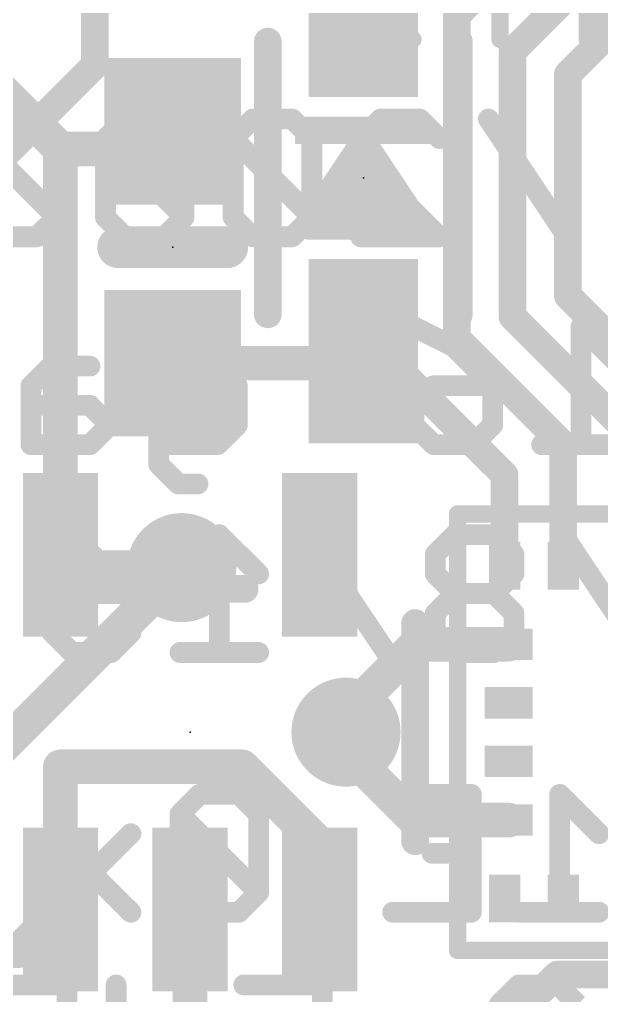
# Model space of a CAD drawing. Extents: x -0.1 to 25.5, y -0.1 to 17.9.
# Drawn here: x 6.12 to 10.38, y 6.2 to 13.35 of the extents above; entities that cross this region are included whole.
import ezdxf

# ---------------------------------------------------------------- set-up
doc = ezdxf.new("R2010")
doc.units = 0
for name, color, linetype in [('1', 12, 'CONTINUOUS'), ('16', 5, 'CONTINUOUS'), ('18', 110, 'CONTINUOUS'), ('21', 40, 'CONTINUOUS'), ('22', 6, 'CONTINUOUS'), ('23', 40, 'CONTINUOUS')]:
    doc.layers.add(name, color=color, linetype=linetype)

# ---------------------------------------------------------------- blocks, each defined once
blk = doc.blocks.new('RECT')
blk.add_solid([(-0.5, -0.5), (0.5, -0.5), (-0.5, 0.5), (0.5, 0.5)])
blk = doc.blocks.new('ROUNDV')
at = {"const_width": 0.5}
blk.add_lwpolyline([(0, -0.25, 1), (0, 0.25, 1), (0, -0.25)], format="xyb", dxfattribs=at)

msp = doc.modelspace()

# ---------------------------------------------------------------- linework, layer by layer
at = {"layer": '1'}
for points, const_width in [([(9.7282, 13.1199), (11.8483, 15.24)], 0.2032), ([(10.16, 14.224), (9.3218, 13.3858)], 0.2032), ([(10.1346, 12.9516), (11.1784, 13.9954)], 0.2032), ([(9.3218, 11.0162), (9.3218, 13.3858)], 0.2032), ([(6.416, 12.4045), (5.5245, 13.296)], 0.254), ([(9.7282, 11.176), (9.7282, 13.1199)], 0.2032), ([(10.1346, 11.3284), (10.1346, 12.9516)], 0.2032), ([(7.239, 12.534), (7.1095, 12.4045)], 0.254), ([(6.416, 12.4045), (6.416, 9.4615)], 0.254), ([(7.1095, 12.4045), (6.416, 12.4045)], 0.254), ([(10.9718, 10.4912), (10.1346, 11.3284)], 0.2032), ([(10.531, 10.3732), (9.7282, 11.176)], 0.2032), ([(10.101, 10.237), (9.3218, 11.0162)], 0.2032), ([(8.636, 10.922), (8.636, 10.541)], 0.2032), ([(8.636, 10.922), (8.763, 10.922)], 0.2032), ([(9.671, 10.014), (8.763, 10.922)], 0.2032), ([(7.239, 10.834), (8.343, 10.834)], 0.254), ([(8.343, 10.834), (8.636, 10.541)], 0.254), ([(10.101, 9.348), (10.101, 10.237)], 0.2032), ([(9.671, 9.348), (9.671, 10.014)], 0.2032), ([(6.4494, 9.4281), (6.416, 9.4615)], 0.254), ([(6.416, 9.4281), (6.4494, 9.4281)], 0.254), ([(6.543, 9.3345), (6.4494, 9.4281)], 0.254), ([(7.305, 9.3345), (6.543, 9.3345)], 0.254), ([(9.027, 8.773), (8.509, 8.255)], 0.254), ([(9.701, 8.773), (9.027, 8.773)], 0.254), ([(8.509, 8.255), (8.509, 8.128)], 0.254), ([(8.509, 7.991), (8.509, 8.128)], 0.254), ([(9.017, 7.483), (8.509, 7.991)], 0.254), ([(6.416, 6.8279), (6.416, 7.874)], 0.254), ([(6.416, 7.874), (7.747, 7.874)], 0.254), ([(7.747, 7.874), (8.316, 7.305)], 0.254), ([(9.701, 7.483), (9.017, 7.483)], 0.254), ([(8.316, 7.305), (8.316, 6.8279)], 0.254), ([(6.416, 6.8279), (6.1144, 6.5263)], 0.254), ([(7.366, 6.8279), (7.366, 5.6905)], 0.254), ([(6.1144, 6.5263), (2.9235, 6.5263)], 0.254), ([(10.0575, 6.35), (9.359, 5.6515)], 0.2032), ([(10.668, 6.35), (10.0575, 6.35)], 0.2032)]:
    msp.add_lwpolyline(points, dxfattribs=dict(at, const_width=const_width))
for points, const_width in [([(9.3726, 13.3858, 1), (9.271, 13.3858)], 0.1016), ([(9.2859, 13.4217, 1), (9.3577, 13.3499)], 0.1016), ([(9.779, 13.1199, 1), (9.6774, 13.1199)], 0.1016), ([(9.6923, 13.1558, 1), (9.7641, 13.084)], 0.1016), ([(10.1854, 12.9516, 1), (10.0838, 12.9516)], 0.1016), ([(10.0987, 12.9875, 1), (10.1705, 12.9156)], 0.1016), ([(7.2839, 12.4891, 1), (7.1941, 12.5789)], 0.127), ([(6.4795, 12.4045, 1), (6.3525, 12.4045)], 0.127), ([(6.416, 12.468, 1), (6.416, 12.341)], 0.127), ([(7.1095, 12.341, 1), (7.1095, 12.468)], 0.127), ([(6.3711, 12.3596, 1), (6.4609, 12.4494)], 0.127), ([(7.0646, 12.4494, 1), (7.1544, 12.3596)], 0.127), ([(10.1705, 11.3643, 1), (10.0987, 11.2925)], 0.1016), ([(10.0838, 11.3284, 1), (10.1854, 11.3284)], 0.1016), ([(9.7641, 11.2119, 1), (9.6923, 11.1401)], 0.1016), ([(9.6774, 11.176, 1), (9.779, 11.176)], 0.1016), ([(9.3577, 11.0521, 1), (9.2859, 10.9803)], 0.1016), ([(8.6868, 10.922, 1), (8.5852, 10.922)], 0.1016), ([(8.636, 10.9728, 1), (8.636, 10.8712)], 0.1016), ([(8.7989, 10.9579, 1), (8.7271, 10.8861)], 0.1016), ([(8.763, 10.8712, 1), (8.763, 10.9728)], 0.1016), ([(9.271, 11.0162, 1), (9.3726, 11.0162)], 0.1016), ([(7.239, 10.8975, 1), (7.239, 10.7705)], 0.127), ([(8.3879, 10.8789, 1), (8.2981, 10.7891)], 0.127), ([(8.343, 10.7705, 1), (8.343, 10.8975)], 0.127), ([(8.5911, 10.4961, 1), (8.6809, 10.5859)], 0.127), ([(8.5852, 10.541, 1), (8.6868, 10.541)], 0.1016), ([(10.1518, 10.237, 1), (10.0502, 10.237)], 0.1016), ([(10.0651, 10.2011, 1), (10.1369, 10.2729)], 0.1016), ([(9.7218, 10.014, 1), (9.6202, 10.014)], 0.1016), ([(9.6351, 9.9781, 1), (9.7069, 10.0499)], 0.1016), ([(6.4609, 9.5064, 1), (6.3711, 9.4166)], 0.127), ([(6.416, 9.4916, 1), (6.416, 9.3646)], 0.127), ([(6.3525, 9.4615, 1), (6.4795, 9.4615)], 0.127), ([(6.4943, 9.473, 1), (6.4045, 9.3832)], 0.127), ([(6.4045, 9.3832, 1), (6.4943, 9.473)], 0.127), ([(6.4494, 9.3646, 1), (6.4494, 9.4916)], 0.127), ([(6.543, 9.398, 1), (6.543, 9.271)], 0.127), ([(7.305, 9.271, 1), (7.305, 9.398)], 0.127), ([(6.4981, 9.2896, 1), (6.5879, 9.3794)], 0.127), ([(9.6202, 9.348, 1), (9.7218, 9.348)], 0.1016), ([(10.0502, 9.348, 1), (10.1518, 9.348)], 0.1016), ([(9.027, 8.8365, 1), (9.027, 8.7095)], 0.127), ([(9.0719, 8.7281, 1), (8.9821, 8.8179)], 0.127), ([(9.701, 8.7095, 1), (9.701, 8.8365)], 0.127), ([(8.5725, 8.255, 1), (8.4455, 8.255)], 0.127), ([(8.4641, 8.2999, 1), (8.5539, 8.2101)], 0.127), ([(8.5725, 8.128, 1), (8.4455, 8.128)], 0.127), ([(8.4455, 8.128, 1), (8.5725, 8.128)], 0.127), ([(8.5539, 8.0359, 1), (8.4641, 7.9461)], 0.127), ([(8.4455, 7.991, 1), (8.5725, 7.991)], 0.127), ([(6.4795, 7.874, 1), (6.3525, 7.874)], 0.127), ([(6.416, 7.9375, 1), (6.416, 7.8105)], 0.127), ([(7.7919, 7.9189, 1), (7.7021, 7.8291)], 0.127), ([(7.747, 7.8105, 1), (7.747, 7.9375)], 0.127), ([(9.017, 7.5465, 1), (9.017, 7.4195)], 0.127), ([(8.9721, 7.4381, 1), (9.0619, 7.5279)], 0.127), ([(9.701, 7.4195, 1), (9.701, 7.5465)], 0.127), ([(8.3795, 7.305, 1), (8.2525, 7.305)], 0.127), ([(8.2711, 7.2601, 1), (8.3609, 7.3499)], 0.127), ([(6.4609, 6.783, 1), (6.3711, 6.8728)], 0.127), ([(7.4295, 6.8279, 1), (7.3025, 6.8279)], 0.127), ([(6.3525, 6.8279, 1), (6.4795, 6.8279)], 0.127), ([(8.2525, 6.8279, 1), (8.3795, 6.8279)], 0.127), ([(6.0695, 6.5712, 1), (6.1593, 6.4814)], 0.127), ([(6.1144, 6.4628, 1), (6.1144, 6.5898)], 0.127), ([(10.0575, 6.4008, 1), (10.0575, 6.2992)], 0.1016), ([(10.0934, 6.3141, 1), (10.0216, 6.3859)], 0.1016)]:
    msp.add_lwpolyline(points, format="xyb", dxfattribs=dict(at, const_width=const_width))
at = {"layer": '16'}
for points, const_width in [([(6.6675, 13.7795), (6.6675, 13.0175)], 0.2032), ([(6.6675, 13.0175), (3.6195, 9.9695)], 0.2032), ([(5.08, 7.1095), (7.305, 9.3345)], 0.254)]:
    msp.add_lwpolyline(points, dxfattribs=dict(at, const_width=const_width))
for points, const_width in [([(6.7034, 12.9816, 1), (6.6316, 13.0534)], 0.1016), ([(6.6167, 13.0175, 1), (6.7183, 13.0175)], 0.1016), ([(7.3499, 9.2896, 1), (7.2601, 9.3794)], 0.127)]:
    msp.add_lwpolyline(points, format="xyb", dxfattribs=dict(at, const_width=const_width))
at = {"layer": '21'}
for points, const_width in [([(7.936, 11.192), (7.936, 13.192)], 0.2032), ([(9.336, 13.192), (9.336, 11.192)], 0.2032), ([(8.236, 11.842), (8.636, 12.442)], 0.2032), ([(8.636, 12.442), (9.036, 11.842)], 0.2032), ([(8.436, 11.992), (8.636, 12.292)], 0.2032), ([(8.636, 12.292), (8.836, 11.992)], 0.2032), ([(8.5693, 12.192), (8.7027, 12.192)], 0.2032), ([(8.836, 11.992), (8.436, 11.992)], 0.2032), ([(9.036, 11.842), (8.236, 11.842)], 0.2032), ([(6.839, 11.684), (7.639, 11.684)], 0.3048), ([(9.326, 6.528), (9.326, 9.728)], 0.127), ([(9.326, 9.728), (13.026, 9.728)], 0.127), ([(6.966, 9.178), (7.766, 9.178)], 0.2032), ([(9.016, 8.928), (9.016, 7.328)], 0.2032), ([(13.026, 6.528), (9.326, 6.528)], 0.127)]:
    msp.add_lwpolyline(points, dxfattribs=dict(at, const_width=const_width))
for points, const_width in [([(7.9868, 13.192, 1), (7.8852, 13.192)], 0.1016), ([(9.3868, 13.192, 1), (9.2852, 13.192)], 0.1016), ([(8.6783, 12.4702, 1), (8.5937, 12.4138)], 0.1016), ([(8.6783, 12.4138, 1), (8.5937, 12.4702)], 0.1016), ([(8.6783, 12.3202, 1), (8.5937, 12.2638)], 0.1016), ([(8.6783, 12.2638, 1), (8.5937, 12.3202)], 0.1016), ([(8.5693, 12.2428, 1), (8.5693, 12.1412)], 0.1016), ([(8.7027, 12.1412, 1), (8.7027, 12.2428)], 0.1016), ([(8.436, 12.0428, 1), (8.436, 11.9412)], 0.1016), ([(8.3937, 12.0202, 1), (8.4783, 11.9638)], 0.1016), ([(8.7937, 11.9638, 1), (8.8783, 12.0202)], 0.1016), ([(8.836, 11.9412, 1), (8.836, 12.0428)], 0.1016), ([(8.236, 11.8928, 1), (8.236, 11.7912)], 0.1016), ([(8.1937, 11.8702, 1), (8.2783, 11.8138)], 0.1016), ([(8.9937, 11.8138, 1), (9.0783, 11.8702)], 0.1016), ([(9.036, 11.7912, 1), (9.036, 11.8928)], 0.1016), ([(6.839, 11.7602, 1), (6.839, 11.6078)], 0.1524), ([(7.639, 11.6078, 1), (7.639, 11.7602)], 0.1524), ([(7.8852, 11.192, 1), (7.9868, 11.192)], 0.1016), ([(9.2852, 11.192, 1), (9.3868, 11.192)], 0.1016), ([(9.326, 9.7598, 1), (9.326, 9.6962)], 0.0635), ([(9.3578, 9.728, 1), (9.2942, 9.728)], 0.0635), ([(6.966, 9.2288, 1), (6.966, 9.1272)], 0.1016), ([(7.766, 9.1272, 1), (7.766, 9.2288)], 0.1016), ([(9.0668, 8.928, 1), (8.9652, 8.928)], 0.1016), ([(8.9652, 7.328, 1), (9.0668, 7.328)], 0.1016), ([(9.326, 6.5598, 1), (9.326, 6.4963)], 0.0635), ([(9.2942, 6.528, 1), (9.3578, 6.528)], 0.0635)]:
    msp.add_lwpolyline(points, format="xyb", dxfattribs=dict(at, const_width=const_width))
at = {"layer": '22'}
for points, const_width in [([(9.6383, 13.208), (9.6383, 14.0978)], 0.127), ([(10.8704, 14.0978), (10.2773, 13.208)], 0.127), ([(10.2773, 13.208), (10.2773, 14.0978)], 0.127), ([(8.9994, 13.208), (8.4062, 13.8012)], 0.127), ([(8.4062, 13.208), (8.9994, 13.208)], 0.127), ([(6.243, 12.6245), (5.9549, 12.6245)], 0.1524), ([(6.387, 12.4805), (6.243, 12.6245)], 0.1524), ([(6.8904, 12.6245), (6.7463, 12.4805)], 0.1524), ([(7.1785, 12.6245), (6.8904, 12.6245)], 0.1524), ([(7.3225, 12.4805), (7.1785, 12.6245)], 0.1524), ([(7.8259, 12.6245), (7.6818, 12.4805)], 0.1524), ([(8.114, 12.6245), (7.8259, 12.6245)], 0.1524), ([(8.2581, 12.4805), (8.114, 12.6245)], 0.1524), ([(8.6174, 12.4805), (8.7614, 12.6245)], 0.1524), ([(8.7614, 12.6245), (9.0495, 12.6245)], 0.1524), ([(9.0495, 12.6245), (9.1936, 12.4805)], 0.1524), ([(10.1291, 11.7602), (9.5529, 12.6245)], 0.1524), ([(6.387, 11.9043), (5.8108, 12.4805)], 0.1524), ([(6.387, 11.9043), (6.387, 12.4805)], 0.1524), ([(6.7463, 12.4805), (6.7463, 11.9043)], 0.1524), ([(7.3225, 11.9043), (6.7463, 12.4805)], 0.1524), ([(7.3225, 11.9043), (7.3225, 12.4805)], 0.1524), ([(7.6818, 12.4805), (7.6818, 11.9043)], 0.1524), ([(8.2581, 11.9043), (7.6818, 12.4805)], 0.1524), ([(8.2581, 11.9043), (8.2581, 12.4805)], 0.1524), ([(8.6174, 12.3364), (8.6174, 12.4805)], 0.1524), ([(9.1936, 11.7602), (8.6174, 12.3364)], 0.1524), ([(6.243, 11.7602), (6.387, 11.9043)], 0.1524), ([(6.7463, 11.9043), (6.8904, 11.7602)], 0.1524), ([(7.1785, 11.7602), (7.3225, 11.9043)], 0.1524), ([(7.6818, 11.9043), (7.8259, 11.7602)], 0.1524), ([(8.114, 11.7602), (8.2581, 11.9043)], 0.1524), ([(5.9549, 11.7602), (6.243, 11.7602)], 0.1524), ([(6.8904, 11.7602), (7.1785, 11.7602)], 0.1524), ([(7.8259, 11.7602), (8.114, 11.7602)], 0.1524), ([(8.6174, 11.7602), (9.1936, 11.7602)], 0.1524), ([(9.0071, 11.1005), (9.2953, 10.9565)], 0.1524), ([(10.5189, 10.8124), (10.2308, 11.1005)], 0.1524), ([(10.2308, 11.1005), (10.2308, 10.2362)], 0.1524), ([(9.2953, 10.9565), (9.5834, 10.6684)], 0.1524), ([(6.3446, 10.8124), (6.2006, 10.6684)], 0.1524), ([(6.6328, 10.8124), (6.3446, 10.8124)], 0.1524), ([(7.1361, 10.0921), (7.1361, 10.8124)], 0.1524), ([(7.1361, 10.8124), (7.5683, 10.8124)], 0.1524), ([(7.5683, 10.8124), (7.7123, 10.6684)], 0.1524), ([(6.2006, 10.6684), (6.2006, 10.2362)], 0.1524), ([(7.7123, 10.6684), (7.7123, 10.3803)], 0.1524), ([(9.0071, 10.5243), (9.1512, 10.6684)], 0.1524), ([(9.1512, 10.6684), (9.5834, 10.6684)], 0.1524), ([(9.5834, 10.6684), (9.5834, 10.3803)], 0.1524), ([(6.6328, 10.5243), (6.2006, 10.5243)], 0.1524), ([(6.7768, 10.3803), (6.6328, 10.5243)], 0.1524), ([(9.0071, 10.3803), (9.0071, 10.5243)], 0.1524), ([(6.6328, 10.2362), (6.7768, 10.3803)], 0.1524), ([(7.7123, 10.3803), (7.5683, 10.2362)], 0.1524), ([(9.1512, 10.2362), (9.0071, 10.3803)], 0.1524), ([(9.5834, 10.3803), (9.4393, 10.2362)], 0.1524), ([(6.2006, 10.2362), (6.6328, 10.2362)], 0.1524), ([(7.5683, 10.2362), (7.1361, 10.2362)], 0.1524), ([(9.4393, 10.2362), (9.1512, 10.2362)], 0.1524), ([(10.5189, 10.2362), (9.9427, 10.2362)], 0.1524), ([(7.2802, 9.9481), (7.1361, 10.0921)], 0.1524), ([(7.4242, 9.9481), (7.2802, 9.9481)], 0.1524), ([(6.3565, 9.5765), (6.6446, 9.4325)], 0.1524), ([(7.8683, 9.2884), (7.5801, 9.5765)], 0.1524), ([(7.5801, 9.5765), (7.5801, 8.7122)], 0.1524), ([(8.8038, 8.7122), (8.2275, 9.5765)], 0.1524), ([(9.3071, 9.5765), (9.1631, 9.4325)], 0.1524), ([(9.5952, 9.5765), (9.3071, 9.5765)], 0.1524), ([(9.7393, 9.4325), (9.5952, 9.5765)], 0.1524), ([(10.6748, 8.7122), (10.0986, 9.5765)], 0.1524), ([(6.6446, 9.4325), (6.9327, 9.1444)], 0.1524), ([(9.1631, 9.4325), (9.1631, 9.2884)], 0.1524), ([(9.7393, 9.2884), (9.7393, 9.4325)], 0.1524), ([(9.1631, 9.2884), (9.3071, 9.1444)], 0.1524), ([(9.5952, 9.1444), (9.7393, 9.2884)], 0.1524), ([(6.3565, 9.0003), (6.5006, 9.1444)], 0.1524), ([(6.5006, 9.1444), (6.9327, 9.1444)], 0.1524), ([(6.9327, 9.1444), (6.9327, 8.8563)], 0.1524), ([(9.3071, 9.1444), (9.1631, 9.0003)], 0.1524), ([(9.5952, 9.1444), (9.3071, 9.1444)], 0.1524), ([(9.7393, 9.0003), (9.5952, 9.1444)], 0.1524), ([(6.3565, 8.8563), (6.3565, 9.0003)], 0.1524), ([(9.1631, 9.0003), (9.1631, 8.8563)], 0.1524), ([(9.7393, 8.8563), (9.7393, 9.0003)], 0.1524), ([(6.5006, 8.7122), (6.3565, 8.8563)], 0.1524), ([(6.9327, 8.8563), (6.7887, 8.7122)], 0.1524), ([(9.1631, 8.8563), (9.3071, 8.7122)], 0.1524), ([(9.5952, 8.7122), (9.7393, 8.8563)], 0.1524), ([(6.7887, 8.7122), (6.5006, 8.7122)], 0.1524), ([(7.8683, 8.7122), (7.292, 8.7122)], 0.1524), ([(9.3071, 8.7122), (9.5952, 8.7122)], 0.1524), ([(7.4361, 7.6715), (7.292, 7.5275)], 0.1524), ([(7.7242, 7.6715), (7.4361, 7.6715)], 0.1524), ([(7.8683, 7.5275), (7.7242, 7.6715)], 0.1524), ([(8.8512, 7.6715), (9.4275, 7.6715)], 0.1524), ([(9.4275, 7.6715), (9.4275, 6.8072)], 0.1524), ([(10.363, 7.3834), (10.0749, 7.6715)], 0.1524), ([(10.0749, 7.6715), (10.0749, 6.8072)], 0.1524), ([(7.292, 7.5275), (7.292, 6.9513)], 0.1524), ([(7.8683, 6.9513), (7.292, 7.5275)], 0.1524), ([(7.8683, 6.9513), (7.8683, 7.5275)], 0.1524), ([(6.9327, 7.3834), (6.3565, 6.8072)], 0.1524), ([(6.9327, 6.8072), (6.3565, 7.3834)], 0.1524), ([(9.4275, 7.2394), (9.1393, 7.2394)], 0.1524), ([(7.292, 6.9513), (7.4361, 6.8072)], 0.1524), ([(7.7242, 6.8072), (7.8683, 6.9513)], 0.1524), ([(8.2038, 6.8072), (8.2038, 6.9513)], 0.1524), ([(8.2038, 6.9513), (8.3479, 6.9513)], 0.1524), ([(8.3479, 6.9513), (8.3479, 6.8072)], 0.1524), ([(7.4361, 6.8072), (7.7242, 6.8072)], 0.1524), ([(8.4919, 6.5191), (8.2038, 6.8072)], 0.1524), ([(8.3479, 6.8072), (8.2038, 6.8072)], 0.1524), ([(9.4275, 6.8072), (8.8512, 6.8072)], 0.1524), ([(10.363, 6.8072), (9.7867, 6.8072)], 0.1524), ([(6.0328, 6.2745), (6.465, 6.2745)], 0.1524), ([(6.465, 6.2745), (6.465, 5.4102)], 0.1524), ([(6.8243, 5.6983), (6.8243, 6.2745)], 0.1524), ([(7.4005, 6.2745), (7.4005, 5.6983)], 0.1524), ([(7.7598, 6.2745), (8.336, 6.2745)], 0.1524), ([(8.336, 6.2745), (8.336, 5.8424)], 0.1524), ([(9.7749, 6.2745), (9.6308, 6.1305)], 0.1524), ([(10.063, 6.2745), (9.7749, 6.2745)], 0.1524), ([(10.2071, 6.1305), (10.063, 6.2745)], 0.1524), ([(9.6308, 6.1305), (9.6308, 5.9864)], 0.1524)]:
    msp.add_lwpolyline(points, dxfattribs=dict(at, const_width=const_width))
for points, const_width in [([(8.4062, 13.2398, 1), (8.4062, 13.1762)], 0.0635), ([(8.977, 13.1855, 1), (9.0219, 13.2305)], 0.0635), ([(8.9994, 13.1762, 1), (8.9994, 13.2398)], 0.0635), ([(10.2509, 13.2256, 1), (10.3037, 13.1904)], 0.0635), ([(9.6066, 13.208, 1), (9.6701, 13.208)], 0.0635), ([(10.2455, 13.208, 1), (10.309, 13.208)], 0.0635), ([(6.2699, 12.6515, 1), (6.216, 12.5976)], 0.0762), ([(6.243, 12.5864, 1), (6.243, 12.6626)], 0.0762), ([(6.8904, 12.6626, 1), (6.8904, 12.5864)], 0.0762), ([(6.9173, 12.5976, 1), (6.8634, 12.6515)], 0.0762), ([(7.2054, 12.6515, 1), (7.1515, 12.5976)], 0.0762), ([(7.1785, 12.5864, 1), (7.1785, 12.6626)], 0.0762), ([(7.8259, 12.6626, 1), (7.8259, 12.5864)], 0.0762), ([(7.8528, 12.5976, 1), (7.7989, 12.6515)], 0.0762), ([(8.1409, 12.6515, 1), (8.0871, 12.5976)], 0.0762), ([(8.114, 12.5864, 1), (8.114, 12.6626)], 0.0762), ([(8.7614, 12.6626, 1), (8.7614, 12.5864)], 0.0762), ([(8.7883, 12.5976, 1), (8.7345, 12.6515)], 0.0762), ([(9.0765, 12.6515, 1), (9.0226, 12.5976)], 0.0762), ([(9.0495, 12.5864, 1), (9.0495, 12.6626)], 0.0762), ([(9.5846, 12.6457, 1), (9.5212, 12.6034)], 0.0762), ([(6.4251, 12.4805, 1), (6.3489, 12.4805)], 0.0762), ([(6.3601, 12.4535, 1), (6.414, 12.5074)], 0.0762), ([(6.7844, 12.4805, 1), (6.7082, 12.4805)], 0.0762), ([(6.7733, 12.5074, 1), (6.7194, 12.4535)], 0.0762), ([(6.7194, 12.5074, 1), (6.7733, 12.4535)], 0.0762), ([(7.3606, 12.4805, 1), (7.2844, 12.4805)], 0.0762), ([(7.2956, 12.4535, 1), (7.3495, 12.5074)], 0.0762), ([(7.7199, 12.4805, 1), (7.6437, 12.4805)], 0.0762), ([(7.7088, 12.5074, 1), (7.6549, 12.4535)], 0.0762), ([(7.6549, 12.5074, 1), (7.7088, 12.4535)], 0.0762), ([(8.2962, 12.4805, 1), (8.22, 12.4805)], 0.0762), ([(8.2311, 12.4535, 1), (8.285, 12.5074)], 0.0762), ([(8.5904, 12.5074, 1), (8.6443, 12.4535)], 0.0762), ([(8.6555, 12.4805, 1), (8.5793, 12.4805)], 0.0762), ([(9.1666, 12.4535, 1), (9.2205, 12.5074)], 0.0762), ([(8.6443, 12.3634, 1), (8.5904, 12.3095)], 0.0762), ([(8.5793, 12.3364, 1), (8.6555, 12.3364)], 0.0762), ([(6.414, 11.8773, 1), (6.3601, 11.9312)], 0.0762), ([(6.3601, 11.8773, 1), (6.414, 11.9312)], 0.0762), ([(6.7733, 11.9312, 1), (6.7194, 11.8773)], 0.0762), ([(7.3495, 11.8773, 1), (7.2956, 11.9312)], 0.0762), ([(7.2956, 11.8773, 1), (7.3495, 11.9312)], 0.0762), ([(7.7088, 11.9312, 1), (7.6549, 11.8773)], 0.0762), ([(8.285, 11.8773, 1), (8.2311, 11.9312)], 0.0762), ([(8.2311, 11.8773, 1), (8.285, 11.9312)], 0.0762), ([(6.3489, 11.9043, 1), (6.4251, 11.9043)], 0.0762), ([(6.7082, 11.9043, 1), (6.7844, 11.9043)], 0.0762), ([(7.2844, 11.9043, 1), (7.3606, 11.9043)], 0.0762), ([(7.6437, 11.9043, 1), (7.7199, 11.9043)], 0.0762), ([(8.22, 11.9043, 1), (8.2962, 11.9043)], 0.0762), ([(6.216, 11.7871, 1), (6.2699, 11.7333)], 0.0762), ([(6.243, 11.7221, 1), (6.243, 11.7983)], 0.0762), ([(6.8904, 11.7983, 1), (6.8904, 11.7221)], 0.0762), ([(6.8634, 11.7333, 1), (6.9173, 11.7871)], 0.0762), ([(7.1515, 11.7871, 1), (7.2054, 11.7333)], 0.0762), ([(7.1785, 11.7221, 1), (7.1785, 11.7983)], 0.0762), ([(7.8259, 11.7983, 1), (7.8259, 11.7221)], 0.0762), ([(7.7989, 11.7333, 1), (7.8528, 11.7871)], 0.0762), ([(8.0871, 11.7871, 1), (8.1409, 11.7333)], 0.0762), ([(8.114, 11.7221, 1), (8.114, 11.7983)], 0.0762), ([(8.6174, 11.7983, 1), (8.6174, 11.7221)], 0.0762), ([(9.1666, 11.7333, 1), (9.2205, 11.7871)], 0.0762), ([(9.1936, 11.7221, 1), (9.1936, 11.7983)], 0.0762), ([(10.0974, 11.7391, 1), (10.1608, 11.7813)], 0.0762), ([(9.0242, 11.1346, 1), (8.9901, 11.0665)], 0.0762), ([(10.2577, 11.1275, 1), (10.2038, 11.0736)], 0.0762), ([(10.2689, 11.1005, 1), (10.1927, 11.1005)], 0.0762), ([(9.3222, 10.9834, 1), (9.2683, 10.9295)], 0.0762), ([(9.2782, 10.9224, 1), (9.3123, 10.9906)], 0.0762), ([(6.3446, 10.8505, 1), (6.3446, 10.7743)], 0.0762), ([(6.3716, 10.7855, 1), (6.3177, 10.8394)], 0.0762), ([(6.6328, 10.7743, 1), (6.6328, 10.8505)], 0.0762), ([(7.1742, 10.8124, 1), (7.098, 10.8124)], 0.0762), ([(7.1361, 10.8505, 1), (7.1361, 10.7743)], 0.0762), ([(7.5952, 10.8394, 1), (7.5413, 10.7855)], 0.0762), ([(7.5683, 10.7743, 1), (7.5683, 10.8505)], 0.0762), ([(6.2387, 10.6684, 1), (6.1625, 10.6684)], 0.0762), ([(7.7504, 10.6684, 1), (7.6742, 10.6684)], 0.0762), ([(9.1512, 10.7065, 1), (9.1512, 10.6303)], 0.0762), ([(9.1781, 10.6414, 1), (9.1243, 10.6953)], 0.0762), ([(9.6215, 10.6684, 1), (9.5453, 10.6684)], 0.0762), ([(9.5834, 10.6303, 1), (9.5834, 10.7065)], 0.0762), ([(6.1736, 10.6953, 1), (6.2275, 10.6414)], 0.0762), ([(7.6854, 10.6414, 1), (7.7393, 10.6953)], 0.0762), ([(9.5564, 10.6414, 1), (9.6103, 10.6953)], 0.0762), ([(6.2006, 10.5624, 1), (6.2006, 10.4862)], 0.0762), ([(6.6597, 10.5513, 1), (6.6058, 10.4974)], 0.0762), ([(6.6328, 10.4862, 1), (6.6328, 10.5624)], 0.0762), ([(9.0452, 10.5243, 1), (8.969, 10.5243)], 0.0762), ([(8.9802, 10.5513, 1), (9.0341, 10.4974)], 0.0762), ([(6.8038, 10.3533, 1), (6.7499, 10.4072)], 0.0762), ([(7.7393, 10.3533, 1), (7.6854, 10.4072)], 0.0762), ([(9.0341, 10.4072, 1), (8.9802, 10.3533)], 0.0762), ([(9.6103, 10.3533, 1), (9.5564, 10.4072)], 0.0762), ([(6.7499, 10.3533, 1), (6.8038, 10.4072)], 0.0762), ([(7.6742, 10.3803, 1), (7.7504, 10.3803)], 0.0762), ([(8.969, 10.3803, 1), (9.0452, 10.3803)], 0.0762), ([(9.5453, 10.3803, 1), (9.6215, 10.3803)], 0.0762), ([(6.2006, 10.2743, 1), (6.2006, 10.1981)], 0.0762), ([(6.6328, 10.1981, 1), (6.6328, 10.2743)], 0.0762), ([(7.1361, 10.2743, 1), (7.1361, 10.1981)], 0.0762), ([(7.5683, 10.1981, 1), (7.5683, 10.2743)], 0.0762), ([(9.1512, 10.2743, 1), (9.1512, 10.1981)], 0.0762), ([(9.4393, 10.1981, 1), (9.4393, 10.2743)], 0.0762), ([(9.9427, 10.2743, 1), (9.9427, 10.1981)], 0.0762), ([(6.1625, 10.2362, 1), (6.2387, 10.2362)], 0.0762), ([(6.6058, 10.2631, 1), (6.6597, 10.2093)], 0.0762), ([(7.5413, 10.2631, 1), (7.5952, 10.2093)], 0.0762), ([(9.1243, 10.2093, 1), (9.1781, 10.2631)], 0.0762), ([(9.4124, 10.2631, 1), (9.4663, 10.2093)], 0.0762), ([(10.1927, 10.2362, 1), (10.2689, 10.2362)], 0.0762), ([(7.1631, 10.1191, 1), (7.1092, 10.0652)], 0.0762), ([(7.098, 10.0921, 1), (7.1742, 10.0921)], 0.0762), ([(7.2802, 9.9862, 1), (7.2802, 9.91)], 0.0762), ([(7.4242, 9.91, 1), (7.4242, 9.9862)], 0.0762), ([(7.2532, 9.9211, 1), (7.3071, 9.975)], 0.0762), ([(6.3735, 9.6106, 1), (6.3395, 9.5425)], 0.0762), ([(7.6071, 9.6035, 1), (7.5532, 9.5496)], 0.0762), ([(7.6182, 9.5765, 1), (7.542, 9.5765)], 0.0762), ([(8.2592, 9.5977, 1), (8.1958, 9.5554)], 0.0762), ([(9.3071, 9.6146, 1), (9.3071, 9.5384)], 0.0762), ([(9.3341, 9.5496, 1), (9.2802, 9.6035)], 0.0762), ([(9.6222, 9.6035, 1), (9.5683, 9.5496)], 0.0762), ([(9.5952, 9.5384, 1), (9.5952, 9.6146)], 0.0762), ([(10.1303, 9.5977, 1), (10.0669, 9.5554)], 0.0762), ([(6.6716, 9.4594, 1), (6.6177, 9.4055)], 0.0762), ([(6.6276, 9.3984, 1), (6.6617, 9.4666)], 0.0762), ([(9.1361, 9.4594, 1), (9.19, 9.4055)], 0.0762), ([(9.2012, 9.4325, 1), (9.125, 9.4325)], 0.0762), ([(9.7774, 9.4325, 1), (9.7012, 9.4325)], 0.0762), ([(9.7123, 9.4055, 1), (9.7662, 9.4594)], 0.0762), ([(7.8413, 9.2615, 1), (7.8952, 9.3154)], 0.0762), ([(9.19, 9.3154, 1), (9.1361, 9.2615)], 0.0762), ([(9.125, 9.2884, 1), (9.2012, 9.2884)], 0.0762), ([(9.7012, 9.2884, 1), (9.7774, 9.2884)], 0.0762), ([(9.7662, 9.2615, 1), (9.7123, 9.3154)], 0.0762), ([(6.5006, 9.1825, 1), (6.5006, 9.1063)], 0.0762), ([(6.5275, 9.1174, 1), (6.4736, 9.1713)], 0.0762), ([(6.9708, 9.1444, 1), (6.8946, 9.1444)], 0.0762), ([(6.9058, 9.1174, 1), (6.9597, 9.1713)], 0.0762), ([(6.9327, 9.1063, 1), (6.9327, 9.1825)], 0.0762), ([(9.3071, 9.1825, 1), (9.3071, 9.1063)], 0.0762), ([(9.3341, 9.1174, 1), (9.2802, 9.1713)], 0.0762), ([(9.2802, 9.1174, 1), (9.3341, 9.1713)], 0.0762), ([(9.6222, 9.1713, 1), (9.5683, 9.1174)], 0.0762), ([(9.5683, 9.1713, 1), (9.6222, 9.1174)], 0.0762), ([(9.5952, 9.1063, 1), (9.5952, 9.1825)], 0.0762), ([(6.3946, 9.0003, 1), (6.3184, 9.0003)], 0.0762), ([(6.3296, 9.0273, 1), (6.3835, 8.9734)], 0.0762), ([(9.1361, 9.0273, 1), (9.19, 8.9734)], 0.0762), ([(9.2012, 9.0003, 1), (9.125, 9.0003)], 0.0762), ([(9.7774, 9.0003, 1), (9.7012, 9.0003)], 0.0762), ([(9.7123, 8.9734, 1), (9.7662, 9.0273)], 0.0762), ([(6.3835, 8.8832, 1), (6.3296, 8.8293)], 0.0762), ([(6.3184, 8.8563, 1), (6.3946, 8.8563)], 0.0762), ([(6.8946, 8.8563, 1), (6.9708, 8.8563)], 0.0762), ([(6.9597, 8.8293, 1), (6.9058, 8.8832)], 0.0762), ([(9.19, 8.8832, 1), (9.1361, 8.8293)], 0.0762), ([(9.125, 8.8563, 1), (9.2012, 8.8563)], 0.0762), ([(9.7012, 8.8563, 1), (9.7774, 8.8563)], 0.0762), ([(9.7662, 8.8293, 1), (9.7123, 8.8832)], 0.0762), ([(6.5006, 8.7503, 1), (6.5006, 8.6741)], 0.0762), ([(6.4736, 8.6853, 1), (6.5275, 8.7391)], 0.0762), ([(6.7617, 8.7391, 1), (6.8156, 8.6853)], 0.0762), ([(6.7887, 8.6741, 1), (6.7887, 8.7503)], 0.0762), ([(7.292, 8.7503, 1), (7.292, 8.6741)], 0.0762), ([(7.542, 8.7122, 1), (7.6182, 8.7122)], 0.0762), ([(7.8683, 8.6741, 1), (7.8683, 8.7503)], 0.0762), ([(8.7721, 8.6911, 1), (8.8355, 8.7333)], 0.0762), ([(9.3071, 8.7503, 1), (9.3071, 8.6741)], 0.0762), ([(9.2802, 8.6853, 1), (9.3341, 8.7391)], 0.0762), ([(9.5683, 8.7391, 1), (9.6222, 8.6853)], 0.0762), ([(9.5952, 8.6741, 1), (9.5952, 8.7503)], 0.0762), ([(7.4361, 7.7096, 1), (7.4361, 7.6334)], 0.0762), ([(7.463, 7.6446, 1), (7.4091, 7.6985)], 0.0762), ([(7.7511, 7.6985, 1), (7.6973, 7.6446)], 0.0762), ([(7.7242, 7.6334, 1), (7.7242, 7.7096)], 0.0762), ([(8.8512, 7.7096, 1), (8.8512, 7.6334)], 0.0762), ([(9.4656, 7.6715, 1), (9.3894, 7.6715)], 0.0762), ([(9.4275, 7.6334, 1), (9.4275, 7.7096)], 0.0762), ([(10.1018, 7.6985, 1), (10.0479, 7.6446)], 0.0762), ([(10.113, 7.6715, 1), (10.0368, 7.6715)], 0.0762), ([(7.3301, 7.5275, 1), (7.2539, 7.5275)], 0.0762), ([(7.319, 7.5544, 1), (7.2651, 7.5005)], 0.0762), ([(7.2651, 7.5544, 1), (7.319, 7.5005)], 0.0762), ([(7.9064, 7.5275, 1), (7.8302, 7.5275)], 0.0762), ([(7.8413, 7.5005, 1), (7.8952, 7.5544)], 0.0762), ([(6.3835, 7.4104, 1), (6.3296, 7.3565)], 0.0762), ([(6.9597, 7.3565, 1), (6.9058, 7.4104)], 0.0762), ([(10.336, 7.3565, 1), (10.3899, 7.4104)], 0.0762), ([(9.1393, 7.2775, 1), (9.1393, 7.2013)], 0.0762), ([(9.4275, 7.2013, 1), (9.4275, 7.2775)], 0.0762), ([(7.319, 6.9782, 1), (7.2651, 6.9243)], 0.0762), ([(7.8952, 6.9243, 1), (7.8413, 6.9782)], 0.0762), ([(7.8413, 6.9243, 1), (7.8952, 6.9782)], 0.0762), ([(8.2419, 6.9513, 1), (8.1657, 6.9513)], 0.0762), ([(8.2038, 6.9894, 1), (8.2038, 6.9132)], 0.0762), ([(8.386, 6.9513, 1), (8.3098, 6.9513)], 0.0762), ([(8.3479, 6.9132, 1), (8.3479, 6.9894)], 0.0762), ([(7.2539, 6.9513, 1), (7.3301, 6.9513)], 0.0762), ([(7.8302, 6.9513, 1), (7.9064, 6.9513)], 0.0762), ([(6.3296, 6.8341, 1), (6.3835, 6.7803)], 0.0762), ([(6.9058, 6.7803, 1), (6.9597, 6.8341)], 0.0762), ([(7.4361, 6.8453, 1), (7.4361, 6.7691)], 0.0762), ([(7.4091, 6.7803, 1), (7.463, 6.8341)], 0.0762), ([(7.6973, 6.8341, 1), (7.7511, 6.7803)], 0.0762), ([(7.7242, 6.7691, 1), (7.7242, 6.8453)], 0.0762), ([(8.2038, 6.8453, 1), (8.2038, 6.7691)], 0.0762), ([(8.2308, 6.8341, 1), (8.1769, 6.7803)], 0.0762), ([(8.3479, 6.7691, 1), (8.3479, 6.8453)], 0.0762), ([(8.8512, 6.8453, 1), (8.8512, 6.7691)], 0.0762), ([(9.4275, 6.7691, 1), (9.4275, 6.8453)], 0.0762), ([(9.7867, 6.8453, 1), (9.7867, 6.7691)], 0.0762), ([(10.363, 6.7691, 1), (10.363, 6.8453)], 0.0762), ([(8.1657, 6.8072, 1), (8.2419, 6.8072)], 0.0762), ([(8.3098, 6.8072, 1), (8.386, 6.8072)], 0.0762), ([(9.3894, 6.8072, 1), (9.4656, 6.8072)], 0.0762), ([(10.0368, 6.8072, 1), (10.113, 6.8072)], 0.0762), ([(8.465, 6.4921, 1), (8.5189, 6.546)], 0.0762), ([(6.5031, 6.2745, 1), (6.4269, 6.2745)], 0.0762), ([(6.465, 6.2364, 1), (6.465, 6.3126)], 0.0762), ([(6.8624, 6.2745, 1), (6.7862, 6.2745)], 0.0762), ([(7.4386, 6.2745, 1), (7.3624, 6.2745)], 0.0762), ([(7.7598, 6.3126, 1), (7.7598, 6.2364)], 0.0762), ([(8.3741, 6.2745, 1), (8.2979, 6.2745)], 0.0762), ([(8.336, 6.2364, 1), (8.336, 6.3126)], 0.0762), ([(9.7749, 6.3126, 1), (9.7749, 6.2364)], 0.0762), ([(9.8018, 6.2476, 1), (9.7479, 6.3015)], 0.0762), ([(10.0899, 6.3015, 1), (10.0361, 6.2476)], 0.0762), ([(10.063, 6.2364, 1), (10.063, 6.3126)], 0.0762), ([(9.6689, 6.1305, 1), (9.5927, 6.1305)], 0.0762)]:
    msp.add_lwpolyline(points, format="xyb", dxfattribs=dict(at, const_width=const_width))
at = {"layer": '23'}
for p in [(8.636, 12.192), (7.239, 11.684), (7.366, 8.128)]:
    msp.add_point(p, dxfattribs=at)

# ---------------------------------------------------------------- block references
at = {"layer": '1'}
for p, xscale, yscale, rotation in [((8.636, 13.462), 1.35, 0.8, 270), ((8.636, 10.922), 1.35, 0.8, 270), ((9.671, 9.348), 0.35, 0.23, 270), ((10.101, 9.348), 0.35, 0.23, 270), ((9.671, 6.908), 0.35, 0.23, 90), ((10.101, 6.908), 0.35, 0.23, 90)]:
    msp.add_blockref('RECT', p, dxfattribs=dict(at, xscale=xscale, yscale=yscale, rotation=rotation))
at = {"layer": '1', "xscale": 1.075, "rotation": 90}
for p in [(7.239, 12.534), (7.239, 10.834)]:
    msp.add_blockref('RECT', p, dxfattribs=at)
at = {"layer": '1'}
for p, xscale, yscale in [((6.416, 9.4281), 0.55, 1.2), ((8.316, 9.4281), 0.55, 1.2), ((9.701, 8.773), 0.35, 0.23), ((9.701, 8.343), 0.35, 0.23), ((9.701, 7.913), 0.35, 0.23), ((9.701, 7.483), 0.35, 0.23), ((6.416, 6.8279), 0.55, 1.2), ((7.366, 6.8279), 0.55, 1.2), ((8.316, 6.8279), 0.55, 1.2)]:
    msp.add_blockref('RECT', p, dxfattribs=dict(at, xscale=xscale, yscale=yscale))
at = {"layer": '18', "xscale": 0.8001, "yscale": 0.8001}
for p in [(7.305, 9.3345), (7.305, 9.3345), (8.509, 8.128), (8.509, 8.128)]:
    msp.add_blockref('ROUNDV', p, dxfattribs=at)
at = {"layer": '21', "xscale": 0.2, "rotation": 270}
msp.add_blockref('RECT', (8.636, 12.542), dxfattribs=at)

doc.saveas('drawing.dxf')
